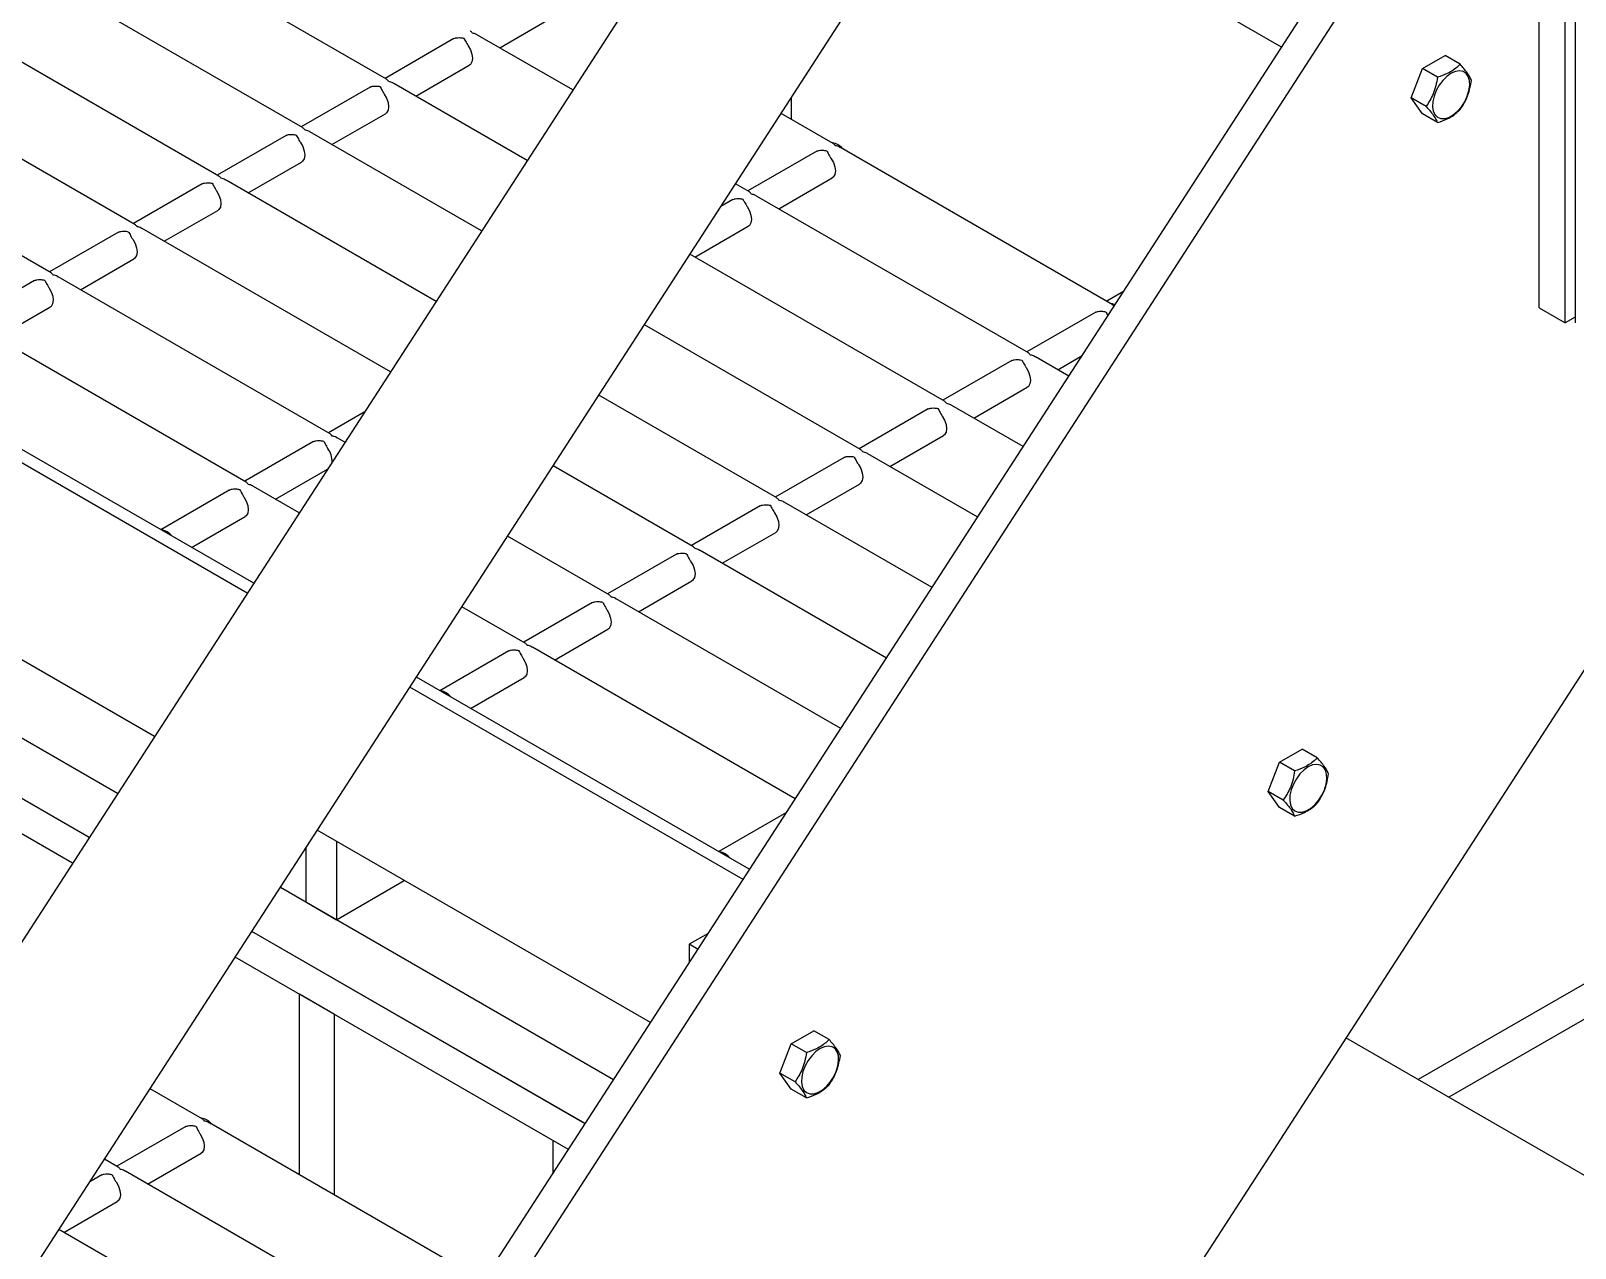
# Model space of a CAD drawing. Header units: millimetres. Extents: x 1293 to 41893, y 1011 to 26911.
# Drawn here: x 36561.8 to 36959.5, y 10211.5 to 10525.1 of the extents above; entities that cross this region are included whole.
import ezdxf

# ---------------------------------------------------------------- set-up
doc = ezdxf.new("R2010")
doc.units = ezdxf.units.MM
doc.header["$LTSCALE"] = 50
doc.layers.add('PASILLOS', color=2, linetype='Continuous')

msp = doc.modelspace()

# ---------------------------------------------------------------- linework, layer by layer
at = {"color": 7, "linetype": 'Continuous', "lineweight": 25}
for p, q in [((36757.604171, 10507.8091526), (36757.604171, 10502.3574245)), ((37298.0574025, 10464.5645914), (36927.0064117, 10250.3614139)), ((37273.1071354, 10459.2867689), (36919.1025018, 10254.9242439)), ((36843.2119187, 10457.9211686), (36838.8951414, 10455.4291462)), ((36584.1819493, 10328.6244175), (36390.2103453, 10440.6018409)), ((36576.8553189, 10317.2956225), (36382.8837149, 10429.273046)), ((36576.856857, 10317.2980008), (36382.885253, 10429.2754243)), ((36572.5579314, 10310.6507914), (36378.5863274, 10422.6282149)), ((36640.5016312, 10316.309319), (36640.5016312, 10296.1117572)), ((36632.5990058, 10314.5200415), (36632.5990058, 10300.6738457)), ((36711.9066445, 10254.8905204), (36626.078659, 10304.4379618)), ((36640.5016312, 10296.1117572), (36657.9951283, 10306.2105381)), ((36632.5990058, 10300.6738457), (36640.5016312, 10296.1117572)), ((36704.5800141, 10243.5617255), (36618.7520286, 10293.1091669)), ((36704.5815522, 10243.5641037), (36618.7535667, 10293.1115451)), ((36700.2826266, 10236.9168943), (36614.4546411, 10286.4643357)), ((36639.9995854, 10271.7175533), (36631.0193292, 10276.9017448)), ((36631.0193292, 10230.353134), (36631.0193292, 10276.9017448)), ((36639.9995854, 10225.1689424), (36639.9995854, 10271.7175533)), ((38317.2791442, 9447.7740489), (36900.4728954, 10265.6788868)), ((36696.2159887, 10239.2645144), (36696.2159887, 10230.6288595))]:
    msp.add_line(p, q, dxfattribs=at)
at = {"layer": 'PASILLOS', "linetype": 'Continuous', "lineweight": 25}
for p, q in [((36957.7569599, 10906.2644023), (36195.805039, 9728.0970102)), ((36197.5345038, 9641.8019924), (36983.1065661, 10856.4920044)), ((36959.4864247, 10819.9693845), (36959.4864247, 10449.8520499)), ((37175.4683848, 10690.8903859), (35279.9773712, 7759.9893105)), ((36195.805039, 9456.8689314), (36959.4864247, 10637.7105067)), ((36950.2261867, 10453.7401935), (36950.2261867, 10619.6612865)), ((36956.9613788, 10449.8520499), (36956.9613788, 10615.7731428)), ((36195.805039, 9442.5665038), (36950.2261867, 10609.0894454)), ((36883.9204952, 10520.8667642), (36798.0925097, 10570.4142056)), ((36653.4108524, 10512.6407396), (36583.4415842, 10553.0331383)), ((36631.8158113, 10500.1741877), (36561.8465431, 10540.5665864)), ((36610.2207702, 10487.7076358), (36540.251502, 10528.1000346)), ((36682.5609363, 10520.745858), (36696.3255451, 10528.6919976)), ((36670.7620765, 10523.0997085), (36653.0277501, 10512.8618998)), ((36670.7620765, 10523.0997085), (36671.0624922, 10523.2271301)), ((36701.3988639, 10509.8709539), (36676.8786743, 10524.0261581)), ((36920.1568626, 10515.3767623), (36925.9897101, 10518.7439935)), ((36929.8784067, 10516.4990967), (36925.9897101, 10518.7439935)), ((36588.6257291, 10475.241084), (36518.6564609, 10515.6334827)), ((36660.9658952, 10508.2793062), (36674.730504, 10516.2254457)), ((36917.2404389, 10507.8599833), (36920.1568626, 10515.3767623)), ((36924.0455593, 10513.1318655), (36920.1568626, 10515.3767623)), ((36649.1670354, 10510.6331567), (36631.432709, 10500.3953479)), ((36649.1670354, 10510.6331567), (36649.4674511, 10510.7605782)), ((36689.6575534, 10491.7159644), (36655.2836332, 10511.5596062)), ((36921.1291356, 10505.6150865), (36917.2404389, 10507.8599833)), ((36920.1568626, 10503.7104355), (36917.2404389, 10507.8599833)), ((36567.030688, 10462.7745321), (36497.0614198, 10503.1669308)), ((36639.3708541, 10495.8127543), (36653.1354629, 10503.7588938)), ((36768.4429835, 10496.1003112), (36755.0368841, 10503.8394877)), ((36924.0455593, 10501.4655387), (36920.1568626, 10503.7104355)), ((36627.5719943, 10498.1666048), (36609.8376679, 10487.9287961)), ((36627.5719943, 10498.1666048), (36627.87241, 10498.2940264)), ((36677.916243, 10473.5609749), (36633.6885921, 10499.0930543)), ((36619.2096907, 10382.7860275), (36425.2380867, 10494.763451)), ((36764.1991666, 10494.0927283), (36746.4648401, 10483.8549196)), ((36764.1991666, 10494.0927283), (36764.4995823, 10494.2201499)), ((36840.2850325, 10454.6267791), (36770.3157643, 10495.0191779)), ((36617.5574899, 10380.2313136), (36423.5858859, 10492.2087371)), ((36617.775813, 10483.3462024), (36631.5404218, 10491.292342)), ((36666.1749325, 10455.4059854), (36612.093551, 10486.6265025)), ((36754.4029852, 10479.272326), (36768.167594, 10487.2184655)), ((36605.9769532, 10485.7000529), (36588.2426268, 10475.4622442)), ((36605.9769532, 10485.7000529), (36606.2773689, 10485.8274745)), ((36746.8479424, 10483.6337593), (36743.2955736, 10485.6844982)), ((36818.6899914, 10442.1602273), (36748.7207232, 10482.552626)), ((36596.1807719, 10470.8796506), (36609.9453807, 10478.8257901)), ((36742.6041255, 10481.6261765), (36739.5192027, 10479.8452884)), ((36742.6041255, 10481.6261765), (36742.9045412, 10481.753598)), ((36654.4336221, 10437.250996), (36590.4985099, 10474.1599506)), ((36732.8079441, 10466.8057741), (36746.5725529, 10474.7519136)), ((36584.3819121, 10473.2335011), (36566.6475857, 10462.9956923)), ((36584.3819121, 10473.2335011), (36584.6823278, 10473.3609226)), ((36574.5857308, 10458.4130987), (36588.3503396, 10466.3592382)), ((36797.0949503, 10429.6936754), (36731.5542632, 10467.5295087)), ((36562.786871, 10460.7669492), (36545.0525446, 10450.5291405)), ((36562.786871, 10460.7669492), (36563.0872867, 10460.8943708)), ((36638.8727369, 10421.301), (36568.9034688, 10461.6933987)), ((36593.6932339, 10343.3312317), (36399.7216299, 10455.3086551)), ((36552.9906897, 10445.9465468), (36566.7552985, 10453.8926864)), ((36836.0412155, 10452.6191962), (36818.3068891, 10442.3813875)), ((36836.0412155, 10452.6191962), (36836.3416312, 10452.7466178)), ((36950.2261867, 10453.7401935), (36956.9613788, 10449.8520499)), ((36959.4864247, 10451.3097278), (36956.9613788, 10449.8520499)), ((36617.2776958, 10408.8344481), (36547.3084277, 10449.2268469)), ((36775.4999092, 10417.2271235), (36719.8129527, 10449.3745192)), ((36814.4461744, 10440.1526444), (36796.711848, 10429.9148356)), ((36814.4461744, 10440.1526444), (36814.7465901, 10440.2800659)), ((36829.1235591, 10436.1370568), (36820.5627722, 10441.0790939)), ((36826.2450342, 10437.7987939), (36832.553494, 10441.4405902)), ((36753.9048681, 10404.7605717), (36708.0716423, 10431.2195298)), ((36804.6499931, 10425.332242), (36818.4146019, 10433.2783815)), ((36647.7000531, 10426.8392217), (36638.4896346, 10421.5221603)), ((36792.8511333, 10427.6860925), (36775.1168069, 10417.4482838)), ((36792.8511333, 10427.6860925), (36793.151549, 10427.8135141)), ((36817.3822487, 10417.9820673), (36798.9677311, 10428.6125421)), ((36634.62892, 10419.2934171), (36616.8945935, 10409.0556084)), ((36634.62892, 10419.2934171), (36634.9293357, 10419.4208387)), ((36642.6923116, 10419.0960065), (36640.7455177, 10420.2198667)), ((36783.054952, 10412.8656901), (36796.8195608, 10420.8118297)), ((36771.2560922, 10415.2195406), (36753.5217658, 10404.9817319)), ((36771.2560922, 10415.2195406), (36771.5565079, 10415.3469622)), ((36805.6409382, 10399.8270778), (36777.37269, 10416.1459902)), ((36624.8327387, 10404.4730148), (36638.2412776, 10412.2135995)), ((36732.309827, 10392.2940198), (36696.3303318, 10413.0645403)), ((36613.0338789, 10406.8268652), (36595.2995524, 10396.5890565)), ((36613.0338789, 10406.8268652), (36613.3342946, 10406.9542868)), ((36630.9510012, 10400.941017), (36619.1504766, 10407.7533148)), ((36761.4599109, 10400.3991383), (36775.2245197, 10408.3452778)), ((36749.6610511, 10402.7529888), (36731.9267247, 10392.51518)), ((36749.6610511, 10402.7529888), (36749.9614668, 10402.8804103)), ((36793.8996278, 10381.6720884), (36755.7776489, 10403.6794383)), ((36603.2376976, 10392.0064629), (36617.0023063, 10399.9526024)), ((36710.7147859, 10379.8274679), (36684.5890214, 10394.9095508)), ((36739.8648698, 10387.9325864), (36753.6294786, 10395.8787259)), ((36782.1583173, 10363.5170989), (36734.1826078, 10391.2128865)), ((36728.06601, 10390.2864369), (36710.3316836, 10380.0486282)), ((36728.06601, 10390.2864369), (36728.3664257, 10390.4138585)), ((36718.2698287, 10375.4660345), (36732.0344375, 10383.4121741)), ((36770.4170069, 10345.3621094), (36712.5875667, 10378.7463346)), ((36689.1197448, 10367.3609161), (36672.8477109, 10376.7545613)), ((36706.4709689, 10377.819885), (36688.7366425, 10367.5820763)), ((36706.4709689, 10377.819885), (36706.7713847, 10377.9473066)), ((36696.6747876, 10362.9994827), (36710.4393964, 10370.9456222)), ((36684.8759278, 10365.3533332), (36667.1416014, 10355.1155244)), ((36684.8759278, 10365.3533332), (36685.1763436, 10365.4807547)), ((36758.6756964, 10327.2071199), (36690.9925256, 10366.2797827)), ((36745.2821851, 10306.4974165), (36659.4541996, 10356.0448579)), ((36746.934386, 10309.0521304), (36661.1064005, 10358.5995718)), ((36675.0797465, 10350.5329308), (36688.8443553, 10358.4790703)), ((36883.3778822, 10336.6860139), (36889.2107296, 10340.053245)), ((36893.0994263, 10337.8083482), (36889.2107296, 10340.053245)), ((36880.4614585, 10329.1692349), (36883.3778822, 10336.6860139)), ((36887.2665789, 10334.4411171), (36883.3778822, 10336.6860139)), ((36884.3501551, 10326.924338), (36880.4614585, 10329.1692349)), ((36883.3778822, 10325.019687), (36880.4614585, 10329.1692349)), ((36756.4081638, 10323.7009498), (36738.9836504, 10313.6419924)), ((36887.2665789, 10322.7747902), (36883.3778822, 10325.019687)), ((36721.4179291, 10269.5973346), (36635.5899436, 10319.144776)), ((36746.9217955, 10309.0593987), (36746.9493883, 10309.0753277)), ((36736.2158413, 10292.5575526), (36731.3848878, 10289.7687025)), ((36733.6334874, 10288.4706136), (36731.3848878, 10289.7687025)), ((36731.3848878, 10289.7687025), (36731.3848878, 10285.0087345)), ((36757.6542965, 10264.1073327), (36763.4871439, 10267.4745639)), ((36767.3758406, 10265.2296671), (36763.4871439, 10267.4745639)), ((36754.7378728, 10256.5905537), (36757.6542965, 10264.1073327)), ((36761.5429932, 10261.8624359), (36757.6542965, 10264.1073327)), ((36758.6265694, 10254.3456569), (36754.7378728, 10256.5905537)), ((36757.6542965, 10252.4410059), (36754.7378728, 10256.5905537)), ((36605.9404174, 10244.8308816), (36592.5343179, 10252.5700581)), ((36761.5429932, 10250.1961091), (36757.6542965, 10252.4410059)), ((36677.7824664, 10203.3573495), (36607.8131982, 10243.7497483)), ((36601.6966004, 10242.8232987), (36583.962274, 10232.58549)), ((36601.6966004, 10242.8232987), (36601.9970161, 10242.9507203)), ((36591.9004191, 10228.0028964), (36605.6650279, 10235.9490359)), ((36584.3453763, 10232.3643297), (36580.7930075, 10234.4150686)), ((36580.1015593, 10230.3567468), (36577.0166365, 10228.5758588)), ((36580.1015593, 10230.3567468), (36580.401975, 10230.4841684)), ((36656.1874253, 10190.8907976), (36586.2181571, 10231.2831964)), ((36570.305378, 10215.5363445), (36584.0699868, 10223.482484)), ((36634.5923842, 10178.4242458), (36569.051697, 10216.2600791))]:
    msp.add_line(p, q, dxfattribs=at)
at = {"layer": 'PASILLOS', "linetype": 'Continuous', "lineweight": 25, "flags": 128}
for points in [[(36674.4300882, 10521.2830583), (36675.0383714, 10520.2091947), (36675.4249702, 10519.0824637), (36675.5524939, 10518.0118398), (36675.4086087, 10517.100871), (36675.0072307, 10516.437664), (36674.730504, 10516.2254457)], [(36927.5634144, 10514.1677478), (36926.458502, 10513.3807627), (36925.4131557, 10512.3379387), (36924.4837304, 10511.0954947), (36923.7203317, 10509.7204113), (36923.1641146, 10508.2868194), (36922.8450648, 10506.8720044), (36922.7803825, 10505.5522394), (36922.9735547, 10504.3986732), (36923.4141674, 10503.4734949), (36924.0784671, 10502.8265811), (36924.9306412, 10502.492807), (36925.9247488, 10502.4901665), (36927.0071973, 10502.818802), (36928.1196315, 10503.4609967), (36929.20208, 10504.3821296), (36930.1961876, 10505.5325422), (36931.0483617, 10506.8502156), (36931.7126614, 10508.2641135), (36932.1532741, 10509.6980125), (36932.3464463, 10511.0746105), (36932.281764, 10512.3196949), (36931.9627142, 10513.3661429), (36931.4064971, 10514.1575401), (36930.6430984, 10514.6512222), (36929.7136731, 10514.8205745), (36928.6683268, 10514.6564674), (36927.5634144, 10514.1677478)], [(36652.8350471, 10508.8165064), (36653.4433303, 10507.7426429), (36653.8299291, 10506.6159119), (36653.9574528, 10505.5452879), (36653.8135676, 10504.6343192), (36653.4121896, 10503.9711121), (36653.1354629, 10503.7588938)], [(36631.2400061, 10496.3499545), (36631.8482892, 10495.276091), (36632.234888, 10494.14936), (36632.3624117, 10493.0787361), (36632.2185265, 10492.1677673), (36631.8171485, 10491.5045603), (36631.5404218, 10491.292342)], [(36767.8671783, 10492.2760781), (36768.4754615, 10491.2022145), (36768.8620603, 10490.0754835), (36768.989584, 10489.0048596), (36768.8456987, 10488.0938908), (36768.4443208, 10487.4306838), (36768.167594, 10487.2184655)], [(36609.644965, 10483.8834027), (36610.2532481, 10482.8095391), (36610.6398469, 10481.6828081), (36610.7673706, 10480.6121842), (36610.6234854, 10479.7012154), (36610.2221074, 10479.0380084), (36609.9453807, 10478.8257901)], [(36746.2721372, 10479.8095262), (36746.8804204, 10478.7356627), (36747.2670192, 10477.6089316), (36747.3945429, 10476.5383077), (36747.2506576, 10475.627339), (36746.8492797, 10474.9641319), (36746.5725529, 10474.7519136)], [(36588.0499239, 10471.4168508), (36588.658207, 10470.3429873), (36589.0448058, 10469.2162563), (36589.1723295, 10468.1456323), (36589.0284443, 10467.2346636), (36588.6270663, 10466.5714565), (36588.3503396, 10466.3592382)], [(36566.4548828, 10458.9502989), (36567.0631659, 10457.8764354), (36567.4497648, 10456.7497044), (36567.5772884, 10455.6790805), (36567.4334032, 10454.7681117), (36567.0320252, 10454.1049047), (36566.7552985, 10453.8926864)], [(36818.1141862, 10438.3359941), (36818.7224693, 10437.2621306), (36819.1090682, 10436.1353996), (36819.2365919, 10435.0647756), (36819.0927066, 10434.1538069), (36818.6913286, 10433.4905998), (36818.4146019, 10433.2783815)], [(36796.5191451, 10425.8694423), (36797.1274282, 10424.7955787), (36797.5140271, 10423.6688477), (36797.6415508, 10422.5982238), (36797.4976655, 10421.687255), (36797.0962875, 10421.024048), (36796.8195608, 10420.8118297)], [(36774.924104, 10413.4028904), (36775.5323871, 10412.3290268), (36775.918986, 10411.2022958), (36776.0465097, 10410.1316719), (36775.9026244, 10409.2207031), (36775.5012464, 10408.5574961), (36775.2245197, 10408.3452778)], [(36616.7018906, 10405.010215), (36617.3101738, 10403.9363515), (36617.6967726, 10402.8096204), (36617.8242963, 10401.7389965), (36617.680411, 10400.8280278), (36617.2790331, 10400.1648207), (36617.0023063, 10399.9526024)], [(36753.3290629, 10400.9363385), (36753.937346, 10399.862475), (36754.3239449, 10398.735744), (36754.4514686, 10397.66512), (36754.3075833, 10396.7541513), (36753.9062053, 10396.0909442), (36753.6294786, 10395.8787259)], [(36731.7340218, 10388.4697866), (36732.3423049, 10387.3959231), (36732.7289038, 10386.2691921), (36732.8564275, 10385.1985682), (36732.7125422, 10384.2875994), (36732.3111642, 10383.6243924), (36732.0344375, 10383.4121741)], [(36710.1389807, 10376.0032348), (36710.7472638, 10374.9293712), (36711.1338627, 10373.8026402), (36711.2613864, 10372.7320163), (36711.1175011, 10371.8210475), (36710.7161231, 10371.1578405), (36710.4393964, 10370.9456222)], [(36688.5439396, 10363.5366829), (36689.1522227, 10362.4628194), (36689.5388216, 10361.3360884), (36689.6663453, 10360.2654644), (36689.52246, 10359.3544957), (36689.121082, 10358.6912886), (36688.8443553, 10358.4790703)], [(36890.784434, 10335.4769993), (36889.6795216, 10334.6900142), (36888.6341753, 10333.6471902), (36887.70475, 10332.4047463), (36886.9413513, 10331.0296628), (36886.3851341, 10329.5960709), (36886.0660844, 10328.181256), (36886.0014021, 10326.861491), (36886.1945743, 10325.7079248), (36886.635187, 10324.7827464), (36887.2994867, 10324.1358326), (36888.1516608, 10323.8020585), (36889.1457684, 10323.7994181), (36890.2282168, 10324.1280536), (36891.3406511, 10324.7702482), (36892.4230996, 10325.6913811), (36893.4172072, 10326.8417938), (36894.2693813, 10328.1594671), (36894.933681, 10329.5733651), (36895.3742937, 10331.007264), (36895.5674659, 10332.383862), (36895.5027836, 10333.6289464), (36895.1837338, 10334.6753944), (36894.6275167, 10335.4667916), (36893.8641179, 10335.9604737), (36892.9346927, 10336.1298261), (36891.8893464, 10335.9657189), (36890.784434, 10335.4769993)], [(36765.0608483, 10262.8983181), (36763.9559359, 10262.1113331), (36762.9105896, 10261.0685091), (36761.9811643, 10259.8260651), (36761.2177656, 10258.4509817), (36760.6615484, 10257.0173898), (36760.3424987, 10255.6025748), (36760.2778164, 10254.2828098), (36760.4709886, 10253.1292436), (36760.9116013, 10252.2040653), (36761.575901, 10251.5571515), (36762.4280751, 10251.2233774), (36763.4221827, 10251.2207369), (36764.5046311, 10251.5493724), (36765.6170654, 10252.1915671), (36766.6995139, 10253.1127), (36767.6936215, 10254.2631126), (36768.5457956, 10255.580786), (36769.2100953, 10256.9946839), (36769.650708, 10258.4285828), (36769.8438802, 10259.8051809), (36769.7791979, 10261.0502653), (36769.4601481, 10262.0967133), (36768.903931, 10262.8881105), (36768.1405322, 10263.3817926), (36767.211107, 10263.5511449), (36766.1657607, 10263.3870378), (36765.0608483, 10262.8983181)], [(36605.3646122, 10241.0066485), (36605.9728953, 10239.9327849), (36606.3594942, 10238.8060539), (36606.4870179, 10237.73543), (36606.3431326, 10236.8244612), (36605.9417546, 10236.1612542), (36605.6650279, 10235.9490359)], [(36583.7695711, 10228.5400966), (36584.3778542, 10227.466233), (36584.7644531, 10226.339502), (36584.8919768, 10225.2688781), (36584.7480915, 10224.3579093), (36584.3467135, 10223.6947023), (36584.0699868, 10223.482484)]]:
    msp.add_lwpolyline(points, dxfattribs=at)
at = {"layer": 'PASILLOS', "linetype": 'Continuous', "lineweight": 25}
for centre, radius, start, end in [((36767.8996303, 10492.6001555), 3.6366978, 35.264662608, 84.740713925), ((36840.1080165, 10452.5140333), 2.2342213, 65.602777552, 90.845958082), ((36633.8247395, 10414.1239122), 5.5894667, 358.995366604, 36.85932297), ((36595.1393016, 10392.8677405), 3.6366978, 35.264662608, 84.740713925), ((36666.9813505, 10351.3942084), 3.6366978, 35.264662608, 84.740713925), ((36738.8233995, 10309.9206764), 3.6366978, 35.264662608, 84.740713925), ((36605.3970642, 10241.3307259), 3.6366978, 35.264662608, 84.740713925)]:
    msp.add_arc(centre, radius, start, end, dxfattribs=at)
for points, knots in [([(36671.0624922, 10523.2271301), (36671.1591148, 10523.2513672), (36671.4759903, 10523.3308531), (36672.250131, 10523.3863889), (36672.9401688, 10523.3079614), (36673.3036328, 10523.2280975), (36673.3075562, 10523.2272354)], [0, 0, 0, 0, 0.1723614537, 0.5652622384, 0.9953071929, 1, 1, 1, 1]), ([(36673.3075562, 10523.2272354), (36673.3090548, 10523.2249676), (36673.4966405, 10522.9410825), (36673.775854, 10522.4132093), (36674.1643709, 10521.6875218), (36674.3642755, 10521.3832356), (36674.4300882, 10521.2830583)], [0, 0, 0, 0, 0.0046971273, 0.5879730075, 0.8643521995, 1, 1, 1, 1]), ([(36675.5526203, 10524.5232833), (36675.551122, 10524.5255465), (36675.376772, 10524.7889074), (36675.1877557, 10524.94014), (36675.0003637, 10525.0900731)], [0, 0, 0, 0, 0.0085933525, 1, 1, 1, 1]), ([(36676.8612278, 10524.0010419), (36676.7847034, 10524.0552558), (36676.3958799, 10524.3307187), (36675.9199323, 10524.441881), (36675.5565429, 10524.522414), (36675.5526203, 10524.5232833)], [0, 0, 0, 0, 0.1951000566, 0.9913114514, 1, 1, 1, 1]), ([(36929.8784067, 10516.4990967), (36929.6962332, 10516.3152224), (36929.1685642, 10515.782627), (36928.1215788, 10514.9507045), (36926.3987498, 10513.953966), (36924.9160389, 10513.4359725), (36924.0455593, 10513.1318655)], [0, 0, 0, 0, 0.1315464599, 0.3810267709, 0.6366091688, 1, 1, 1, 1]), ([(36932.7948305, 10512.3495488), (36932.6711616, 10512.6348389), (36932.4211421, 10513.2116055), (36931.5736394, 10514.5401095), (36930.5348277, 10515.7405458), (36929.8784067, 10516.4990967)], [0, 0, 0, 0, 0.2648633469, 0.5354700776, 1, 1, 1, 1]), ([(36649.4674511, 10510.7605782), (36649.5640737, 10510.7848153), (36649.8809492, 10510.8643013), (36650.6550899, 10510.919837), (36651.3451277, 10510.8414095), (36651.7085917, 10510.7615457), (36651.7125151, 10510.7606836)], [0, 0, 0, 0, 0.1723614537, 0.5652622384, 0.9953071929, 1, 1, 1, 1]), ([(36651.7125151, 10510.7606836), (36651.7140137, 10510.7584157), (36651.9015994, 10510.4745307), (36652.1808129, 10509.9466575), (36652.5693298, 10509.2209699), (36652.7692344, 10508.9166837), (36652.8350471, 10508.8165064)], [0, 0, 0, 0, 0.0046971273, 0.5879730075, 0.8643521995, 1, 1, 1, 1]), ([(36653.9575792, 10512.0567314), (36653.9560809, 10512.0589946), (36653.7817309, 10512.3223555), (36653.5927147, 10512.4735882), (36653.4053226, 10512.6235212)], [0, 0, 0, 0, 0.0085933525, 1, 1, 1, 1]), ([(36655.2661867, 10511.53449), (36655.1896623, 10511.5887039), (36654.8008389, 10511.8641668), (36654.3248912, 10511.9753291), (36653.9615018, 10512.0558621), (36653.9575792, 10512.0567314)], [0, 0, 0, 0, 0.1951000566, 0.9913114514, 1, 1, 1, 1]), ([(36924.0455593, 10513.1318655), (36923.9218904, 10512.4052061), (36923.6718709, 10510.9361302), (36922.8243682, 10508.2941366), (36921.7855565, 10506.6524572), (36921.1291356, 10505.6150865)], [0, 0, 0, 0, 0.2648633469, 0.5354700776, 1, 1, 1, 1]), ([(36929.8784067, 10504.8327698), (36930.2606852, 10505.4101371), (36931.0335315, 10506.5773915), (36932.1711701, 10509.0518932), (36932.5533393, 10511.0726443), (36932.7948305, 10512.3495488)], [0, 0, 0, 0, 0.2648633469, 0.5354700776, 1, 1, 1, 1]), ([(36921.1291356, 10505.6150865), (36921.511414, 10505.1805043), (36922.2842603, 10504.3019163), (36923.4218989, 10502.8059203), (36923.8040681, 10501.9845557), (36924.0455593, 10501.4655387)], [0, 0, 0, 0, 0.2648633469, 0.5354700776, 1, 1, 1, 1]), ([(36924.0455593, 10501.4655387), (36924.9160537, 10501.7696394), (36926.3834395, 10502.2822598), (36928.1098339, 10503.2762686), (36929.1596931, 10504.1073508), (36929.6962354, 10504.6488989), (36929.8784067, 10504.8327698)], [0, 0, 0, 0, 0.36338935629, 0.61256267501, 0.86845407398, 1, 1, 1, 1]), ([(36627.87241, 10498.2940264), (36627.9690326, 10498.3182635), (36628.2859081, 10498.3977494), (36629.0600488, 10498.4532851), (36629.7500866, 10498.3748576), (36630.1135506, 10498.2949938), (36630.117474, 10498.2941317)], [0, 0, 0, 0, 0.1723614537, 0.5652622384, 0.9953071929, 1, 1, 1, 1]), ([(36630.117474, 10498.2941317), (36630.1189726, 10498.2918638), (36630.3065583, 10498.0079788), (36630.5857718, 10497.4801056), (36630.9742887, 10496.754418), (36631.1741933, 10496.4501318), (36631.2400061, 10496.3499545)], [0, 0, 0, 0, 0.0046971273, 0.5879730075, 0.8643521995, 1, 1, 1, 1]), ([(36632.3625381, 10499.5901796), (36632.3610398, 10499.5924427), (36632.1866898, 10499.8558036), (36631.9976736, 10500.0070363), (36631.8102815, 10500.1569693)], [0, 0, 0, 0, 0.0085933525, 1, 1, 1, 1]), ([(36633.6711456, 10499.0679381), (36633.5946212, 10499.122152), (36633.2057978, 10499.397615), (36632.7298502, 10499.5087772), (36632.3664607, 10499.5893103), (36632.3625381, 10499.5901796)], [0, 0, 0, 0, 0.1951000566, 0.9913114514, 1, 1, 1, 1]), ([(36764.4995823, 10494.2201499), (36764.5962049, 10494.244387), (36764.9130803, 10494.3238729), (36765.687221, 10494.3794087), (36766.3772589, 10494.3009811), (36766.7407229, 10494.2211173), (36766.7446463, 10494.2202552)], [0, 0, 0, 0, 0.1723614537, 0.5652622384, 0.9953071929, 1, 1, 1, 1]), ([(36766.7446463, 10494.2202552), (36766.7461449, 10494.2179873), (36766.9337306, 10493.9341023), (36767.212944, 10493.4062291), (36767.601461, 10492.6805416), (36767.8013656, 10492.3762554), (36767.8671783, 10492.2760781)], [0, 0, 0, 0, 0.0046971273, 0.5879730074, 0.8643521995, 1, 1, 1, 1]), ([(36768.9897103, 10495.5163031), (36768.9882121, 10495.5185662), (36768.8138621, 10495.7819272), (36768.6248458, 10495.9331598), (36768.4374538, 10496.0830929)], [0, 0, 0, 0, 0.0085933525, 1, 1, 1, 1]), ([(36770.2983179, 10494.9940617), (36770.2217935, 10495.0482755), (36769.83297, 10495.3237385), (36769.3570224, 10495.4349008), (36768.993633, 10495.5154338), (36768.9897103, 10495.5163031)], [0, 0, 0, 0, 0.19510005654, 0.99131145138, 1, 1, 1, 1]), ([(36610.767497, 10487.1236277), (36610.7659987, 10487.1258909), (36610.5916488, 10487.3892518), (36610.4026325, 10487.5404844), (36610.2152404, 10487.6904175)], [0, 0, 0, 0, 0.0085933525, 1, 1, 1, 1]), ([(36612.0761045, 10486.6013863), (36611.9995801, 10486.6556002), (36611.6107567, 10486.9310631), (36611.1348091, 10487.0422254), (36610.7714196, 10487.1227584), (36610.767497, 10487.1236277)], [0, 0, 0, 0, 0.1951000566, 0.9913114514, 1, 1, 1, 1]), ([(36606.2773689, 10485.8274745), (36606.3739915, 10485.8517116), (36606.690867, 10485.9311975), (36607.4650077, 10485.9867333), (36608.1550455, 10485.9083057), (36608.5185095, 10485.8284419), (36608.5224329, 10485.8275798)], [0, 0, 0, 0, 0.17236145373, 0.56526223843, 0.99530719289, 1, 1, 1, 1]), ([(36608.5224329, 10485.8275798), (36608.5239315, 10485.825312), (36608.7115172, 10485.5414269), (36608.9907307, 10485.0135537), (36609.3792477, 10484.2878662), (36609.5791522, 10483.98358), (36609.644965, 10483.8834027)], [0, 0, 0, 0, 0.00469712726, 0.58797300745, 0.86435219951, 1, 1, 1, 1]), ([(36747.3946692, 10483.0497512), (36747.393171, 10483.0520144), (36747.218821, 10483.3153753), (36747.0298047, 10483.4666079), (36746.8424127, 10483.616541)], [0, 0, 0, 0, 0.0085933525, 1, 1, 1, 1]), ([(36748.7032768, 10482.5275098), (36748.6267524, 10482.5817237), (36748.2379289, 10482.8571866), (36747.7619813, 10482.9683489), (36747.3985919, 10483.0488819), (36747.3946692, 10483.0497512)], [0, 0, 0, 0, 0.19510005654, 0.99131145138, 1, 1, 1, 1]), ([(36742.9045412, 10481.753598), (36743.0011638, 10481.7778351), (36743.3180392, 10481.8573211), (36744.0921799, 10481.9128568), (36744.7822178, 10481.8344293), (36745.1456818, 10481.7545654), (36745.1496052, 10481.7537033)], [0, 0, 0, 0, 0.17236145371, 0.5652622384, 0.99530719289, 1, 1, 1, 1]), ([(36745.1496052, 10481.7537033), (36745.1511038, 10481.7514355), (36745.3386895, 10481.4675505), (36745.617903, 10480.9396773), (36746.0064199, 10480.2139897), (36746.2063245, 10479.9097035), (36746.2721372, 10479.8095262)], [0, 0, 0, 0, 0.0046971273, 0.5879730074, 0.8643521995, 1, 1, 1, 1]), ([(36589.1724559, 10474.6570758), (36589.1709576, 10474.659339), (36588.9966077, 10474.9226999), (36588.8075914, 10475.0739325), (36588.6201993, 10475.2238656)], [0, 0, 0, 0, 0.0085933525, 1, 1, 1, 1]), ([(36590.4810634, 10474.1348344), (36590.4045391, 10474.1890483), (36590.0157156, 10474.4645112), (36589.539768, 10474.5756735), (36589.1763785, 10474.6562065), (36589.1724559, 10474.6570758)], [0, 0, 0, 0, 0.1951000566, 0.9913114514, 1, 1, 1, 1]), ([(36584.6823278, 10473.3609226), (36584.7789504, 10473.3851597), (36585.0958259, 10473.4646457), (36585.8699666, 10473.5201814), (36586.5600045, 10473.4417539), (36586.9234684, 10473.3618901), (36586.9273918, 10473.361028)], [0, 0, 0, 0, 0.17236145373, 0.56526223843, 0.99530719289, 1, 1, 1, 1]), ([(36586.9273918, 10473.361028), (36586.9288904, 10473.3587601), (36587.1164761, 10473.0748751), (36587.3956896, 10472.5470019), (36587.7842066, 10471.8213143), (36587.9841111, 10471.5170281), (36588.0499239, 10471.4168508)], [0, 0, 0, 0, 0.00469712726, 0.58797300745, 0.86435219951, 1, 1, 1, 1]), ([(36567.5774148, 10462.190524), (36567.5759165, 10462.1927871), (36567.4015666, 10462.456148), (36567.2125503, 10462.6073807), (36567.0251582, 10462.7573137)], [0, 0, 0, 0, 0.0085933525, 1, 1, 1, 1]), ([(36568.8860223, 10461.6682825), (36568.809498, 10461.7224964), (36568.4206745, 10461.9979594), (36567.9447269, 10462.1091216), (36567.5813374, 10462.1896546), (36567.5774148, 10462.190524)], [0, 0, 0, 0, 0.1951000566, 0.9913114514, 1, 1, 1, 1]), ([(36563.0872867, 10460.8943708), (36563.1839093, 10460.9186079), (36563.5007848, 10460.9980938), (36564.2749255, 10461.0536295), (36564.9649634, 10460.975202), (36565.3284273, 10460.8953382), (36565.3323507, 10460.8944761)], [0, 0, 0, 0, 0.17236145373, 0.56526223843, 0.99530719289, 1, 1, 1, 1]), ([(36565.3323507, 10460.8944761), (36565.3338493, 10460.8922082), (36565.521435, 10460.6083232), (36565.8006485, 10460.08045), (36566.1891655, 10459.3547624), (36566.38907, 10459.0504762), (36566.4548828, 10458.9502989)], [0, 0, 0, 0, 0.00469712726, 0.58797300745, 0.86435219951, 1, 1, 1, 1]), ([(36840.8317593, 10454.042771), (36840.830261, 10454.0450342), (36840.6559111, 10454.3083951), (36840.4668948, 10454.4596277), (36840.2795028, 10454.6095608)], [0, 0, 0, 0, 0.0085933525, 1, 1, 1, 1]), ([(36836.3416312, 10452.7466178), (36836.4382538, 10452.7708549), (36836.7551293, 10452.8503409), (36837.52927, 10452.9058766), (36838.2193079, 10452.8274491), (36838.5827718, 10452.7475852), (36838.5866953, 10452.7467231)], [0, 0, 0, 0, 0.1723614537, 0.5652622384, 0.9953071929, 1, 1, 1, 1]), ([(36838.5866953, 10452.7467231), (36838.5881943, 10452.7444549), (36838.7758351, 10452.4605276), (36838.945874, 10452.1157756), (36839.1828583, 10451.6947068), (36839.1839021, 10451.6928521)], [0, 0, 0, 0, 0.0079537704, 0.9956303189, 1, 1, 1, 1]), ([(36814.7465901, 10440.2800659), (36814.8432127, 10440.304303), (36815.1600882, 10440.383789), (36815.9342289, 10440.4393247), (36816.6242668, 10440.3608972), (36816.9877307, 10440.2810334), (36816.9916542, 10440.2801713)], [0, 0, 0, 0, 0.1723614537, 0.5652622384, 0.9953071929, 1, 1, 1, 1]), ([(36816.9916542, 10440.2801713), (36816.9931527, 10440.2779034), (36817.1807384, 10439.9940184), (36817.4599519, 10439.4661452), (36817.8484689, 10438.7404576), (36818.0483735, 10438.4361714), (36818.1141862, 10438.3359941)], [0, 0, 0, 0, 0.0046971273, 0.5879730075, 0.8643521995, 1, 1, 1, 1]), ([(36819.2367182, 10441.5762191), (36819.2352199, 10441.5784823), (36819.06087, 10441.8418432), (36818.8718537, 10441.9930759), (36818.6844617, 10442.1430089)], [0, 0, 0, 0, 0.0085933525, 1, 1, 1, 1]), ([(36820.5453257, 10441.0539777), (36820.4688014, 10441.1081916), (36820.0799779, 10441.3836546), (36819.6040303, 10441.4948168), (36819.2406408, 10441.5753498), (36819.2367182, 10441.5762191)], [0, 0, 0, 0, 0.1951000566, 0.9913114514, 1, 1, 1, 1]), ([(36793.151549, 10427.8135141), (36793.2481717, 10427.8377512), (36793.5650471, 10427.9172371), (36794.3391878, 10427.9727729), (36795.0292257, 10427.8943453), (36795.3926896, 10427.8144815), (36795.3966131, 10427.8136194)], [0, 0, 0, 0, 0.1723614537, 0.5652622384, 0.9953071929, 1, 1, 1, 1]), ([(36795.3966131, 10427.8136194), (36795.3981116, 10427.8113515), (36795.5856973, 10427.5274665), (36795.8649108, 10426.9995933), (36796.2534278, 10426.2739057), (36796.4533324, 10425.9696196), (36796.5191451, 10425.8694423)], [0, 0, 0, 0, 0.0046971273, 0.5879730075, 0.8643521995, 1, 1, 1, 1]), ([(36797.6416771, 10429.1096673), (36797.6401788, 10429.1119304), (36797.4658289, 10429.3752913), (36797.2768126, 10429.526524), (36797.0894206, 10429.676457)], [0, 0, 0, 0, 0.0085933525, 1, 1, 1, 1]), ([(36798.9502847, 10428.5874258), (36798.8737603, 10428.6416397), (36798.4849368, 10428.9171027), (36798.0089892, 10429.0282649), (36797.6455997, 10429.108798), (36797.6416771, 10429.1096673)], [0, 0, 0, 0, 0.1951000566, 0.9913114514, 1, 1, 1, 1]), ([(36634.9293357, 10419.4208387), (36635.0259583, 10419.4450758), (36635.3428337, 10419.5245617), (36636.1169744, 10419.5800975), (36636.8070123, 10419.5016699), (36637.1704763, 10419.4218061), (36637.1743997, 10419.420944)], [0, 0, 0, 0, 0.1723614537, 0.5652622384, 0.9953071929, 1, 1, 1, 1]), ([(36637.1743997, 10419.420944), (36637.1758983, 10419.4186761), (36637.363484, 10419.1347911), (36637.6426975, 10418.6069179), (36638.0312144, 10417.8812304), (36638.231119, 10417.5769442), (36638.2969317, 10417.4767669)], [0, 0, 0, 0, 0.0046971273, 0.5879730074, 0.8643521995, 1, 1, 1, 1]), ([(36639.4194637, 10420.7169919), (36639.4179655, 10420.719255), (36639.2436155, 10420.982616), (36639.0545992, 10421.1338486), (36638.8672072, 10421.2837817)], [0, 0, 0, 0, 0.0085933525, 1, 1, 1, 1]), ([(36640.7280713, 10420.1947505), (36640.6515469, 10420.2489643), (36640.2627234, 10420.5244273), (36639.7867758, 10420.6355896), (36639.4233864, 10420.7161226), (36639.4194637, 10420.7169919)], [0, 0, 0, 0, 0.19510005654, 0.99131145138, 1, 1, 1, 1]), ([(36771.5565079, 10415.3469622), (36771.6531306, 10415.3711993), (36771.970006, 10415.4506853), (36772.7441467, 10415.506221), (36773.4341846, 10415.4277935), (36773.7976485, 10415.3479296), (36773.801572, 10415.3470675)], [0, 0, 0, 0, 0.1723614537, 0.5652622384, 0.9953071929, 1, 1, 1, 1]), ([(36773.801572, 10415.3470675), (36773.8030705, 10415.3447997), (36773.9906562, 10415.0609146), (36774.2698697, 10414.5330414), (36774.6583867, 10413.8073539), (36774.8582913, 10413.5030677), (36774.924104, 10413.4028904)], [0, 0, 0, 0, 0.0046971273, 0.5879730075, 0.8643521995, 1, 1, 1, 1]), ([(36776.046636, 10416.6431154), (36776.0451378, 10416.6453786), (36775.8707878, 10416.9087395), (36775.6817715, 10417.0599721), (36775.4943795, 10417.2099052)], [0, 0, 0, 0, 0.0085933525, 1, 1, 1, 1]), ([(36777.3552436, 10416.120874), (36777.2787192, 10416.1750879), (36776.8898957, 10416.4505508), (36776.4139481, 10416.5617131), (36776.0505586, 10416.6422461), (36776.046636, 10416.6431154)], [0, 0, 0, 0, 0.1951000566, 0.9913114514, 1, 1, 1, 1]), ([(36613.3342946, 10406.9542868), (36613.4309172, 10406.9785239), (36613.7477926, 10407.0580099), (36614.5219333, 10407.1135456), (36615.2119712, 10407.0351181), (36615.5754352, 10406.9552542), (36615.5793586, 10406.9543921)], [0, 0, 0, 0, 0.1723614537, 0.5652622384, 0.9953071929, 1, 1, 1, 1]), ([(36615.5793586, 10406.9543921), (36615.5808572, 10406.9521243), (36615.7684429, 10406.6682393), (36616.0476564, 10406.140366), (36616.4361733, 10405.4146785), (36616.6360779, 10405.1103923), (36616.7018906, 10405.010215)], [0, 0, 0, 0, 0.0046971273, 0.5879730074, 0.8643521995, 1, 1, 1, 1]), ([(36617.8244226, 10408.25044), (36617.8229244, 10408.2527032), (36617.6485744, 10408.5160641), (36617.4595581, 10408.6672967), (36617.2721661, 10408.8172298)], [0, 0, 0, 0, 0.0085933525, 1, 1, 1, 1]), ([(36619.1330302, 10407.7281986), (36619.0565058, 10407.7824125), (36618.6676823, 10408.0578754), (36618.1917347, 10408.1690377), (36617.8283453, 10408.2495707), (36617.8244226, 10408.25044)], [0, 0, 0, 0, 0.19510005654, 0.99131145138, 1, 1, 1, 1]), ([(36749.9614668, 10402.8804103), (36750.0580895, 10402.9046474), (36750.3749649, 10402.9841334), (36751.1491056, 10403.0396691), (36751.8391435, 10402.9612416), (36752.2026074, 10402.8813778), (36752.2065309, 10402.8805157)], [0, 0, 0, 0, 0.1723614537, 0.5652622384, 0.9953071929, 1, 1, 1, 1]), ([(36752.2065309, 10402.8805157), (36752.2080294, 10402.8782478), (36752.3956151, 10402.5943628), (36752.6748286, 10402.0664896), (36753.0633456, 10401.340802), (36753.2632502, 10401.0365158), (36753.3290629, 10400.9363385)], [0, 0, 0, 0, 0.0046971273, 0.5879730075, 0.8643521995, 1, 1, 1, 1]), ([(36754.4515949, 10404.1765635), (36754.4500967, 10404.1788267), (36754.2757467, 10404.4421876), (36754.0867304, 10404.5934203), (36753.8993384, 10404.7433533)], [0, 0, 0, 0, 0.0085933525, 1, 1, 1, 1]), ([(36755.7602025, 10403.6543221), (36755.6836781, 10403.708536), (36755.2948546, 10403.983999), (36754.818907, 10404.0951612), (36754.4555175, 10404.1756942), (36754.4515949, 10404.1765635)], [0, 0, 0, 0, 0.1951000566, 0.9913114514, 1, 1, 1, 1]), ([(36732.8565538, 10391.7100117), (36732.8550556, 10391.7122748), (36732.6807056, 10391.9756357), (36732.4916893, 10392.1268684), (36732.3042973, 10392.2768014)], [0, 0, 0, 0, 0.0085933525, 1, 1, 1, 1]), ([(36734.1651614, 10391.1877702), (36734.088637, 10391.2419841), (36733.6998135, 10391.5174471), (36733.2238659, 10391.6286093), (36732.8604764, 10391.7091424), (36732.8565538, 10391.7100117)], [0, 0, 0, 0, 0.1951000566, 0.9913114514, 1, 1, 1, 1]), ([(36728.3664257, 10390.4138585), (36728.4630484, 10390.4380956), (36728.7799238, 10390.5175815), (36729.5540645, 10390.5731173), (36730.2441024, 10390.4946897), (36730.6075663, 10390.4148259), (36730.6114898, 10390.4139638)], [0, 0, 0, 0, 0.1723614537, 0.5652622384, 0.9953071929, 1, 1, 1, 1]), ([(36730.6114898, 10390.4139638), (36730.6129883, 10390.4116959), (36730.800574, 10390.1278109), (36731.0797875, 10389.5999377), (36731.4683045, 10388.8742501), (36731.6682091, 10388.569964), (36731.7340218, 10388.4697866)], [0, 0, 0, 0, 0.0046971273, 0.5879730075, 0.8643521995, 1, 1, 1, 1]), ([(36711.2615127, 10379.2434598), (36711.2600145, 10379.245723), (36711.0856645, 10379.5090839), (36710.8966482, 10379.6603165), (36710.7092562, 10379.8102496)], [0, 0, 0, 0, 0.0085933525, 1, 1, 1, 1]), ([(36712.5701203, 10378.7212184), (36712.4935959, 10378.7754323), (36712.1047724, 10379.0508952), (36711.6288248, 10379.1620575), (36711.2654353, 10379.2425905), (36711.2615127, 10379.2434598)], [0, 0, 0, 0, 0.1951000566, 0.9913114514, 1, 1, 1, 1]), ([(36706.7713847, 10377.9473066), (36706.8680073, 10377.9715437), (36707.1848827, 10378.0510297), (36707.9590234, 10378.1065654), (36708.6490613, 10378.0281379), (36709.0125252, 10377.948274), (36709.0164487, 10377.9474119)], [0, 0, 0, 0, 0.1723614537, 0.5652622384, 0.9953071929, 1, 1, 1, 1]), ([(36709.0164487, 10377.9474119), (36709.0179472, 10377.9451441), (36709.2055329, 10377.661259), (36709.4847464, 10377.1333858), (36709.8732634, 10376.4076983), (36710.073168, 10376.1034121), (36710.1389807, 10376.0032348)], [0, 0, 0, 0, 0.0046971273, 0.5879730075, 0.8643521995, 1, 1, 1, 1]), ([(36689.6664716, 10366.7769079), (36689.6649734, 10366.7791711), (36689.4906234, 10367.042532), (36689.3016071, 10367.1937647), (36689.1142151, 10367.3436977)], [0, 0, 0, 0, 0.0085933525, 1, 1, 1, 1]), ([(36690.9750792, 10366.2546665), (36690.8985548, 10366.3088804), (36690.5097313, 10366.5843434), (36690.0337837, 10366.6955056), (36689.6703942, 10366.7760386), (36689.6664716, 10366.7769079)], [0, 0, 0, 0, 0.1951000566, 0.9913114514, 1, 1, 1, 1]), ([(36685.1763436, 10365.4807547), (36685.2729662, 10365.5049918), (36685.5898416, 10365.5844778), (36686.3639823, 10365.6400135), (36687.0540202, 10365.561586), (36687.4174841, 10365.4817222), (36687.4214076, 10365.4808601)], [0, 0, 0, 0, 0.1723614537, 0.5652622384, 0.9953071929, 1, 1, 1, 1]), ([(36687.4214076, 10365.4808601), (36687.4229061, 10365.4785922), (36687.6104918, 10365.1947072), (36687.8897053, 10364.666834), (36688.2782223, 10363.9411464), (36688.4781269, 10363.6368602), (36688.5439396, 10363.5366829)], [0, 0, 0, 0, 0.0046971273, 0.5879730075, 0.8643521995, 1, 1, 1, 1]), ([(36893.0994263, 10337.8083482), (36892.9172528, 10337.6244739), (36892.3895838, 10337.0918786), (36891.3425984, 10336.2599561), (36889.6197694, 10335.2632176), (36888.1370585, 10334.7452241), (36887.2665789, 10334.4411171)], [0, 0, 0, 0, 0.1315464599, 0.3810267709, 0.6366091688, 1, 1, 1, 1]), ([(36896.01585, 10333.6588004), (36895.8921811, 10333.9440905), (36895.6421616, 10334.520857), (36894.794659, 10335.849361), (36893.7558473, 10337.0497973), (36893.0994263, 10337.8083482)], [0, 0, 0, 0, 0.2648633469, 0.5354700776, 1, 1, 1, 1]), ([(36887.2665789, 10334.4411171), (36887.14291, 10333.7144577), (36886.8928904, 10332.2453818), (36886.0453878, 10329.6033882), (36885.0065761, 10327.9617087), (36884.3501551, 10326.924338)], [0, 0, 0, 0, 0.2648633469, 0.5354700776, 1, 1, 1, 1]), ([(36893.0994263, 10326.1420214), (36893.4817047, 10326.7193887), (36894.254551, 10327.8866431), (36895.3921897, 10330.3611447), (36895.7743588, 10332.3818958), (36896.01585, 10333.6588004)], [0, 0, 0, 0, 0.2648633469, 0.5354700776, 1, 1, 1, 1]), ([(36884.3501551, 10326.924338), (36884.7324336, 10326.4897558), (36885.5052799, 10325.6111678), (36886.6429185, 10324.1151719), (36887.0250877, 10323.2938072), (36887.2665789, 10322.7747902)], [0, 0, 0, 0, 0.2648633469, 0.5354700776, 1, 1, 1, 1]), ([(36887.2665789, 10322.7747902), (36888.1370733, 10323.078891), (36889.6044591, 10323.5915113), (36891.3308535, 10324.5855201), (36892.3807126, 10325.4166023), (36892.917255, 10325.9581505), (36893.0994263, 10326.1420214)], [0, 0, 0, 0, 0.36338935629, 0.61256267501, 0.86845407398, 1, 1, 1, 1]), ([(36767.3758406, 10265.2296671), (36767.1936671, 10265.0457928), (36766.6659981, 10264.5131974), (36765.6190127, 10263.6812749), (36763.8961837, 10262.6845364), (36762.4134728, 10262.1665429), (36761.5429932, 10261.8624359)], [0, 0, 0, 0, 0.1315464599, 0.3810267709, 0.6366091688, 1, 1, 1, 1]), ([(36770.2922643, 10261.0801192), (36770.1685954, 10261.3654093), (36769.9185759, 10261.9421759), (36769.0710733, 10263.2706799), (36768.0322616, 10264.4711162), (36767.3758406, 10265.2296671)], [0, 0, 0, 0, 0.2648633469, 0.5354700776, 1, 1, 1, 1]), ([(36761.5429932, 10261.8624359), (36761.4193243, 10261.1357765), (36761.1693048, 10259.6667006), (36760.3218021, 10257.024707), (36759.2829904, 10255.3830276), (36758.6265694, 10254.3456569)], [0, 0, 0, 0, 0.2648633469, 0.5354700776, 1, 1, 1, 1]), ([(36767.3758406, 10253.5633402), (36767.758119, 10254.1407075), (36768.5309654, 10255.3079619), (36769.668604, 10257.7824636), (36770.0507732, 10259.8032147), (36770.2922643, 10261.0801192)], [0, 0, 0, 0, 0.2648633469, 0.5354700776, 1, 1, 1, 1]), ([(36758.6265694, 10254.3456569), (36759.0088479, 10253.9110747), (36759.7816942, 10253.0324867), (36760.9193328, 10251.5364907), (36761.301502, 10250.7151261), (36761.5429932, 10250.1961091)], [0, 0, 0, 0, 0.2648633469, 0.5354700776, 1, 1, 1, 1]), ([(36761.5429932, 10250.1961091), (36762.4134876, 10250.5002098), (36763.8808734, 10251.0128301), (36765.6072678, 10252.006839), (36766.6571269, 10252.8379212), (36767.1936693, 10253.3794693), (36767.3758406, 10253.5633402)], [0, 0, 0, 0, 0.3633893563, 0.612562675, 0.868454074, 1, 1, 1, 1]), ([(36606.4871442, 10244.2468735), (36606.485646, 10244.2491366), (36606.311296, 10244.5124975), (36606.1222797, 10244.6637302), (36605.9348877, 10244.8136632)], [0, 0, 0, 0, 0.0085933525, 1, 1, 1, 1]), ([(36607.7957518, 10243.7246321), (36607.7192274, 10243.7788459), (36607.3304039, 10244.0543089), (36606.8544563, 10244.1654712), (36606.4910668, 10244.2460042), (36606.4871442, 10244.2468735)], [0, 0, 0, 0, 0.19510005654, 0.99131145138, 1, 1, 1, 1]), ([(36601.9970161, 10242.9507203), (36602.0936388, 10242.9749574), (36602.4105142, 10243.0544433), (36603.1846549, 10243.1099791), (36603.8746928, 10243.0315515), (36604.2381567, 10242.9516877), (36604.2420802, 10242.9508256)], [0, 0, 0, 0, 0.1723614537, 0.5652622384, 0.9953071929, 1, 1, 1, 1]), ([(36604.2420802, 10242.9508256), (36604.2435787, 10242.9485577), (36604.4311644, 10242.6646727), (36604.7103779, 10242.1367995), (36605.0988949, 10241.4111119), (36605.2987995, 10241.1068258), (36605.3646122, 10241.0066485)], [0, 0, 0, 0, 0.0046971273, 0.5879730074, 0.8643521995, 1, 1, 1, 1]), ([(36584.8921031, 10231.7803216), (36584.8906049, 10231.7825848), (36584.7162549, 10232.0459457), (36584.5272386, 10232.1971783), (36584.3398466, 10232.3471114)], [0, 0, 0, 0, 0.0085933525, 1, 1, 1, 1]), ([(36586.2007107, 10231.2580802), (36586.1241863, 10231.3122941), (36585.7353628, 10231.587757), (36585.2594152, 10231.6989193), (36584.8960257, 10231.7794523), (36584.8921031, 10231.7803216)], [0, 0, 0, 0, 0.1951000565, 0.9913114514, 1, 1, 1, 1]), ([(36580.401975, 10230.4841684), (36580.4985977, 10230.5084055), (36580.8154731, 10230.5878915), (36581.5896138, 10230.6434272), (36582.2796517, 10230.5649997), (36582.6431156, 10230.4851358), (36582.6470391, 10230.4842737)], [0, 0, 0, 0, 0.1723614537, 0.5652622384, 0.9953071929, 1, 1, 1, 1]), ([(36582.6470391, 10230.4842737), (36582.6485376, 10230.4820059), (36582.8361233, 10230.1981209), (36583.1153368, 10229.6702476), (36583.5038538, 10228.9445601), (36583.7037584, 10228.6402739), (36583.7695711, 10228.5400966)], [0, 0, 0, 0, 0.0046971273, 0.5879730074, 0.8643521995, 1, 1, 1, 1])]:
    msp.add_open_spline(points, degree=3, knots=knots, dxfattribs=at)

doc.saveas('drawing.dxf')
